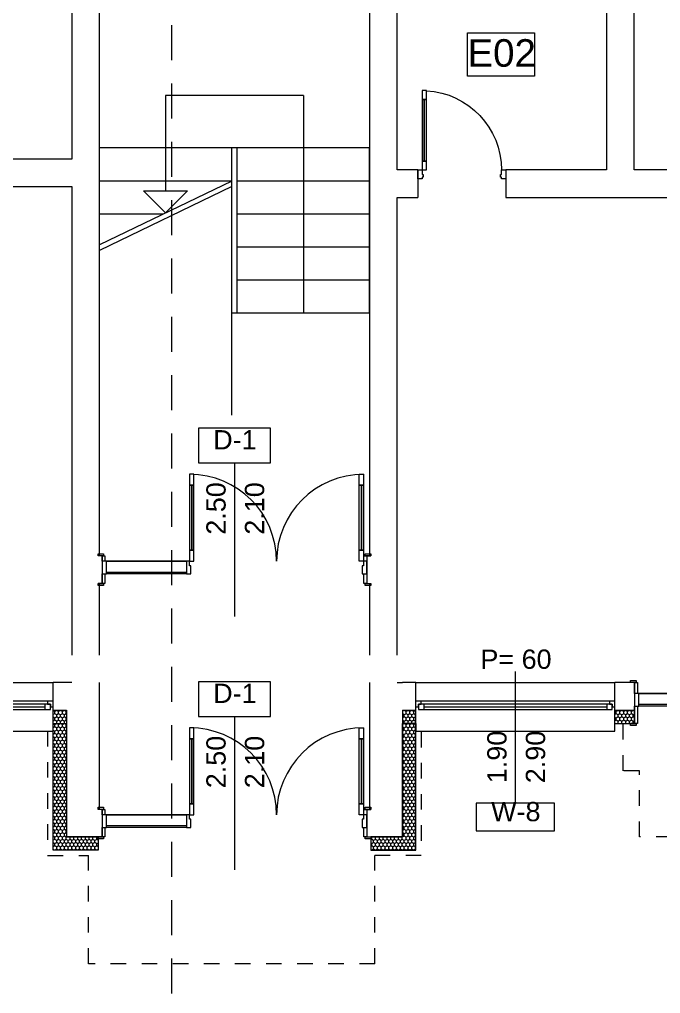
# Model space of a CAD drawing. Header units: feet. Extents: x 2791058 to 2855058, y -67651 to -26651.
# Drawn here: x 2827241 to 2833057, y -58244 to -49407 of the extents above; entities that cross this region are included whole.
import ezdxf
from ezdxf.enums import TextEntityAlignment as Align

# ---------------------------------------------------------------- set-up
doc = ezdxf.new("R2010")
doc.units = ezdxf.units.FT
doc.header["$MEASUREMENT"] = 0
doc.linetypes.add('Dashed', pattern=[282.222223, 141.111112, -141.111112])
doc.linetypes.add('Long Dashed', pattern=[529.166651, 317.499995, -211.666656])
doc.layers.add('0_muret e jashtme', color=7, linetype='Continuous')
doc.layers.add('Shell - Roof', color=7, linetype='Continuous')
for name, color, linetype, lineweight in [('0_muret e jashtme_Pen_No__1', 7, 'Continuous', 0), ('ARCHICAD Door Markers_Pen_No__60', 230, 'Continuous', 0), ('ARCHICAD Doors_Pen_No__1', 7, 'Continuous', 0), ('ARCHICAD Doors_Pen_No__60', 230, 'Continuous', 0), ('ARCHICAD Window Markers_Pen_No__20', 1, 'Continuous', 0), ('ARCHICAD Windows_Pen_No__20', 1, 'Continuous', 0), ('Shell - Roof_Pen_No__1', 7, 'Continuous', 0), ('Shell - Roof_Pen_No__20', 1, 'Continuous', 0), ('Shell - Roof_Pen_No__21', 7, 'Continuous', 0), ('Text blocks_Pen_No__2', 8, 'Continuous', 0)]:
    doc.layers.add(name, color=color, linetype=linetype, lineweight=lineweight)
doc.layers.add('0_muret e jashtme_Pen_No__14', color=7, linetype='Continuous', lineweight=0, true_color=0xbd8b17)
doc.layers.add('Shell - Roof_Pen_No__102', color=7, linetype='Continuous', lineweight=0, true_color=0xcccccc)
doc.styles.add('GENERATED_STYLE_1', font='arial.ttf')
pattern_1 = [(90, (2247653.822, -76674.967), (-34.6410162, 0), [20, -40]), (90, (2247636.502, -76644.967), (-34.6410162, 0), [20, -40]), (150, (2247653.822, -76654.967), (17.320508, 30), [20, -40]), (150, (2247619.18, -76654.967), (17.320508, 30), [20, -40]), (210, (2247653.822, -76674.967), (-17.320508, 30), [20, -40]), (210, (2247619.18, -76674.967), (-17.320508, 30), [20, -40])]

# ---------------------------------------------------------------- blocks, each defined once
blk = doc.blocks.new('Storefront 22_5')
at = {"layer": 'ARCHICAD Doors_Pen_No__1', "color": 7, "linetype": 'Continuous', "lineweight": 0}
for p, q in [((320, 640), (320, 720)), ((320, 720), (360, 720)), ((360, 720), (360, 640)), ((320, 640), (340, 640)), ((320, 80), (320, 640)), ((360, 640), (320, 640)), ((340, 640), (360, 640)), ((340, 80), (340, 640)), ((340, 640), (340, 80)), ((340, 640), (340, 80)), ((360, 640), (360, 80)), ((-400, 0), (-400, -80)), ((-360, 0), (-400, 0)), ((-400, 0), (-400, -80)), ((-400, 0), (-400, -80)), ((-360, -40), (-360, 0)), ((340, 80), (320, 80)), ((320, 0), (320, 80)), ((320, 80), (360, 80)), ((360, 0), (320, 0)), ((360, 80), (340, 80)), ((360, 80), (360, 0)), ((360, 0), (360, -40)), ((400, 0), (360, 0)), ((400, -80), (400, 0)), ((400, 0), (400, -80)), ((400, 0), (400, -80)), ((-400, -80), (-360, -80)), ((-400, -80), (-400, -250)), ((-350, -40), (-360, -40)), ((-360, -80), (-360, -65.4)), ((-360, -65.4), (-350, -65.4)), ((-350, -65.4), (-350, -40)), ((360, -40), (350, -40)), ((350, -40), (350, -65.4)), ((350, -65.4), (360, -65.4)), ((360, -65.4), (360, -80)), ((360, -80), (400, -80)), ((400, -80), (400, -250))]:
    blk.add_line(p, q, dxfattribs=at)
blk.add_arc((360, 0), 720, 93.18474, 180, dxfattribs=at)
blk = doc.blocks.new('Wall_10', base_point=(2830416.5, -50772.7))
at = {"layer": '0_muret e jashtme_Pen_No__1', "color": 7, "linetype": 'Continuous', "lineweight": 0}
for p, q in [((2830854, -50772.7), (2830854, -50852.7)), ((2831654, -50772.7), (2831654, -50852.7)), ((2830854, -50852.7), (2830854, -51022.7)), ((2831654, -50852.7), (2831654, -51022.7))]:
    blk.add_line(p, q, dxfattribs=at)
at = {"layer": '0_muret e jashtme_Pen_No__1', "color": 7, "linetype": 'Continuous', "lineweight": 0, "flags": 128}
for points in [[(2830854, -50772.7), (2830666.5, -50772.7)], [(2832566.5, -50772.7), (2831654, -50772.7)], [(2836666.5, -50772.7), (2832816.5, -50772.7)], [(2830666.5, -51022.7), (2830854, -51022.7)], [(2831654, -51022.7), (2836666.5, -51022.7)]]:
    blk.add_lwpolyline(points, dxfattribs=at)
at = {"layer": 'ARCHICAD Doors_Pen_No__1', "color": 7, "linetype": 'Continuous', "lineweight": 0, "xscale": -1, "zscale": 1000}
blk.add_blockref('Storefront 22_5', (2831254, -50772.7), dxfattribs=at)
blk = doc.blocks.new('Storefront 22_6')
at = {"layer": 'ARCHICAD Doors_Pen_No__1', "color": 7, "linetype": 'Continuous', "lineweight": 0}
for p, q in [((270, 540), (270, 620)), ((270, 620), (310, 620)), ((310, 620), (310, 540)), ((270, 540), (290, 540)), ((270, 80), (270, 540)), ((310, 540), (270, 540)), ((290, 540), (310, 540)), ((290, 80), (290, 540)), ((290, 540), (290, 80)), ((290, 540), (290, 80)), ((310, 540), (310, 80)), ((-350, 0), (-350, -80)), ((-310, 0), (-350, 0)), ((-350, 0), (-350, -80)), ((-350, 0), (-350, -80)), ((-310, -40), (-310, 0)), ((290, 80), (270, 80)), ((270, 0), (270, 80)), ((270, 80), (310, 80)), ((310, 0), (270, 0)), ((310, 80), (290, 80)), ((310, 80), (310, 0)), ((310, 0), (310, -40)), ((350, 0), (310, 0)), ((350, -80), (350, 0)), ((350, 0), (350, -80)), ((350, 0), (350, -80)), ((-350, -80), (-310, -80)), ((-350, -80), (-350, -250)), ((-300, -40), (-310, -40)), ((-310, -80), (-310, -65.4)), ((-310, -65.4), (-300, -65.4)), ((-300, -65.4), (-300, -40)), ((310, -40), (300, -40)), ((300, -40), (300, -65.4)), ((300, -65.4), (310, -65.4)), ((310, -65.4), (310, -80)), ((310, -80), (350, -80)), ((350, -80), (350, -250))]:
    blk.add_line(p, q, dxfattribs=at)
blk.add_arc((310, 0), 620, 93.69907, 180, dxfattribs=at)
blk = doc.blocks.new('Wall_12', base_point=(2827966.5, -50673.1))
at = {"layer": '0_muret e jashtme_Pen_No__1', "color": 7, "linetype": 'Continuous', "lineweight": 0}
for p, q in [((2825729.8, -50673.1), (2825729.8, -50753.1)), ((2826429.8, -50673.1), (2826429.8, -50753.1)), ((2825729.8, -50753.1), (2825729.8, -50923.1)), ((2826429.8, -50753.1), (2826429.8, -50923.1))]:
    blk.add_line(p, q, dxfattribs=at)
at = {"layer": '0_muret e jashtme_Pen_No__1', "color": 7, "linetype": 'Continuous', "lineweight": 0, "flags": 128}
for points in [[(2825416.5, -50673.1), (2821666.5, -50673.1)], [(2825729.8, -50673.1), (2825666.5, -50673.1)], [(2827716.5, -50673.1), (2826429.8, -50673.1)], [(2821666.5, -50923.1), (2825729.8, -50923.1)], [(2826429.8, -50923.1), (2827716.5, -50923.1)]]:
    blk.add_lwpolyline(points, dxfattribs=at)
at = {"layer": 'ARCHICAD Doors_Pen_No__1', "color": 7, "linetype": 'Continuous', "lineweight": 0, "xscale": -1, "zscale": 1000}
blk.add_blockref('Storefront 22_6', (2826079.8, -50673.1), dxfattribs=at)
blk = doc.blocks.new('Wall_13', base_point=(2830416.5, -55172.7))
at = {"layer": '0_muret e jashtme_Pen_No__1', "color": 7, "linetype": 'Continuous', "lineweight": 0}
blk.add_line((2830716.5, -55422.7), (2830716.5, -55542.7), dxfattribs=at)
at = {"layer": '0_muret e jashtme_Pen_No__1', "color": 7, "linetype": 'Continuous', "lineweight": 0, "flags": 128}
for points in [[(2830416.5, -55172.7), (2830416.5, -56322.7)], [(2830666.5, -55172.7), (2830716.5, -55172.7)], [(2830716.5, -56322.7), (2830716.5, -55542.7)]]:
    blk.add_lwpolyline(points, dxfattribs=at)
blk = doc.blocks.new('Wall_14', base_point=(2827966.5, -55172.7))
at = {"layer": '0_muret e jashtme_Pen_No__1', "color": 7, "linetype": 'Continuous', "lineweight": 0}
blk.add_line((2827666.5, -55422.7), (2827666.5, -55542.7), dxfattribs=at)
at = {"layer": '0_muret e jashtme_Pen_No__1', "color": 7, "linetype": 'Continuous', "lineweight": 0, "flags": 128}
for points in [[(2827716.5, -55172.7), (2827666.5, -55172.7)], [(2827966.5, -56322.7), (2827966.5, -55172.7)], [(2827666.5, -55542.7), (2827666.5, -56572.7)], [(2827666.5, -56572.7), (2827966.5, -56572.7)]]:
    blk.add_lwpolyline(points, dxfattribs=at)
blk = doc.blocks.new('Double Door with Sidelight 22')
at = {"layer": 'ARCHICAD Doors_Pen_No__60', "color": 230, "linetype": 'Continuous', "lineweight": 0}
for p, q in [((-407.9, 790), (-407.9, 690)), ((-367.9, 790), (-407.9, 790)), ((-367.9, 690), (-367.9, 790)), ((1132, 690), (1132, 790)), ((1132, 790), (1172, 790)), ((1172, 790), (1172, 690)), ((-407.9, 690), (-407.9, 100)), ((-387.9, 690), (-407.9, 690)), ((-407.9, 690), (-367.9, 690)), ((-387.9, 100), (-387.9, 690)), ((-387.9, 690), (-387.9, 100)), ((-367.9, 690), (-387.9, 690)), ((-387.9, 690), (-387.9, 100)), ((-367.9, 100), (-367.9, 690)), ((1132, 690), (1152, 690)), ((1132, 100), (1132, 690)), ((1172, 690), (1132, 690)), ((1152, 690), (1172, 690)), ((1152, 100), (1152, 690)), ((1152, 690), (1152, 100)), ((1152, 690), (1152, 100)), ((1172, 690), (1172, 100)), ((-407.9, 100), (-387.9, 100)), ((-367.9, 100), (-407.9, 100)), ((-407.9, 100), (-407.9, 0)), ((-387.9, 100), (-367.9, 100)), ((-367.9, 0), (-367.9, 100)), ((1152, 100), (1132, 100)), ((1132, 0), (1132, 100)), ((1132, 100), (1172, 100)), ((1172, 100), (1152, 100)), ((1172, 100), (1172, 0)), ((-1237, 50), (-1237, 69)), ((-1237, 69), (-1187, 69)), ((-1187, 50), (-1237, 50)), ((-1200, 50), (-1237, 50)), ((-1200, 50), (-1237, 50)), ((-1200, 0), (-1200, 50)), ((-1200, 50), (-1175, 50)), ((-1200, 50), (-1200, 0)), ((-1200, 50), (-1200, 0)), ((-1200, 50), (-1200, 0)), ((-1175, 0), (-1200, 0)), ((-1160, 0), (-1200, 0)), ((-1200, 0), (-1200, -115)), ((-1200, 0), (-1200, -115)), ((-1200, 0), (-1200, -115)), ((-1187, 69), (-1187, 50)), ((-1175, 50), (-1175, 0)), ((-1160, 0), (-435.9, 0)), ((-1160, -115), (-1160, 0)), ((-1160, -115), (-1160, 0)), ((-435.9, 0), (-1160, 0)), ((-435.9, 0), (-435.9, -115)), ((-407.9, 0), (-435.9, 0)), ((-435.9, 0), (-435.9, -115)), ((-407.9, -40), (-407.9, 0)), ((-407.9, 0), (-367.9, 0)), ((1172, 0), (1132, 0)), ((1200, 0), (1172, 0)), ((1172, 0), (1172, -40)), ((1175, 0), (1175, 50)), ((1175, 50), (1200, 50)), ((1200, 0), (1175, 0)), ((1187, 69), (1237, 69)), ((1187, 50), (1187, 69)), ((1237, 50), (1187, 50)), ((1200, 50), (1200, 0)), ((1200, 50), (1200, 0)), ((1200, 50), (1200, 0)), ((1200, 50), (1200, 0)), ((1200, 50), (1237, 50)), ((1200, 50), (1237, 50)), ((1200, -115), (1200, 0)), ((1200, 0), (1200, -115)), ((1200, 0), (1200, -115)), ((1237, 69), (1237, 50)), ((-395.9, -40), (-407.9, -40)), ((-395.9, -115), (-395.9, -40)), ((1172, -40), (1160, -40)), ((1160, -40), (1160, -115)), ((-1200, -200), (-1200, -115)), ((-1200, -115), (-1175, -115)), ((-1200, -115), (-1160, -115)), ((-1200, -115), (-1200, -200)), ((-1200, -115), (-1200, -200)), ((-1175, -115), (-1175, -200)), ((-1160, -97), (-435.9, -97)), ((-435.9, -115), (-1160, -115)), ((-435.9, -115), (-395.9, -115)), ((1160, -115), (1200, -115)), ((1175, -200), (1175, -115)), ((1175, -115), (1200, -115)), ((1200, -115), (1200, -200)), ((1200, -115), (1200, -200)), ((1200, -115), (1200, -200)), ((-1237, -219), (-1237, -200)), ((-1237, -200), (-1187, -200)), ((-1200, -200), (-1237, -200)), ((-1200, -200), (-1237, -200)), ((-1187, -219), (-1237, -219)), ((-1175, -200), (-1200, -200)), ((-1187, -200), (-1187, -219)), ((1200, -200), (1175, -200)), ((1187, -200), (1237, -200)), ((1187, -219), (1187, -200)), ((1237, -219), (1187, -219)), ((1200, -200), (1237, -200)), ((1200, -200), (1237, -200)), ((1237, -200), (1237, -219))]:
    blk.add_line(p, q, dxfattribs=at)
for centre, start, end in [((-407.9, 0), 0, 90), ((1172, 0), 90, 180)]:
    blk.add_arc(centre, 790, start, end, dxfattribs=at)
blk = doc.blocks.new('D Marker 22_2')
at = {"layer": 'ARCHICAD Door Markers_Pen_No__60', "color": 230, "linetype": 'Continuous', "lineweight": 0}
for p, q in [((0, -1092.9), (0, 300)), ((-327.2, -1092.9), (-327.2, -1407.1)), ((327.2, -1092.9), (-327.2, -1092.9)), ((327.2, -1407.1), (327.2, -1092.9)), ((-327.2, -1407.1), (327.2, -1407.1))]:
    blk.add_line(p, q, dxfattribs=at)
at = {"layer": 'ARCHICAD Door Markers_Pen_No__60', "color": 230, "lineweight": 0, "style": 'GENERATED_STYLE_1'}
for tag, rotation, p in [('AC_MarkerText_3', 270, (-322.5, -327.3)), ('AC_MarkerText_2', 270, (27.5, -327.3)), ('AC_MarkerText_1', 180, (192.8, -1042.5))]:
    blk.add_attdef(tag, text='', height=175, rotation=rotation, dxfattribs=at).set_placement(p, align=Align.BOTTOM_LEFT)
blk = doc.blocks.new('Wall_16', base_point=(2830716.5, -56322.7))
at = {"layer": '0_muret e jashtme_Pen_No__1', "color": 7, "linetype": 'Continuous', "lineweight": 0}
for p, q in [((2827991.5, -56322.7), (2827954.5, -56322.7)), ((2827991.5, -56322.7), (2827991.5, -56372.7)), ((2827991.5, -56322.7), (2827991.5, -56372.7)), ((2827991.5, -56372.7), (2827991.5, -56487.7)), ((2830391.5, -56322.7), (2830428.5, -56322.7)), ((2830391.5, -56322.7), (2830391.5, -56372.7)), ((2830391.5, -56322.7), (2830391.5, -56372.7)), ((2830391.5, -56372.7), (2830391.5, -56487.7)), ((2827991.5, -56487.7), (2827991.5, -56572.7)), ((2830391.5, -56487.7), (2830391.5, -56572.7)), ((2827991.5, -56572.7), (2827954.5, -56572.7)), ((2830391.5, -56572.7), (2830428.5, -56572.7))]:
    blk.add_line(p, q, dxfattribs=at)
at = {"layer": '0_muret e jashtme_Pen_No__1', "color": 7, "linetype": 'Continuous', "lineweight": 0, "flags": 128}
for points in [[(2827991.5, -56322.7), (2827966.5, -56322.7)], [(2830416.5, -56322.7), (2830391.5, -56322.7)], [(2830716.5, -56572.7), (2830716.5, -56322.7)], [(2827966.5, -56572.7), (2827991.5, -56572.7)], [(2830391.5, -56572.7), (2830416.5, -56572.7)]]:
    blk.add_lwpolyline(points, dxfattribs=at)
at = {"layer": 'ARCHICAD Door Markers_Pen_No__60', "color": 230, "lineweight": 0}
ref = blk.add_blockref('D Marker 22_2', (2829191.5, -56572.7), dxfattribs=dict(at, rotation=180))
ref.add_attrib('AC_MarkerText_1', 'D-1', dxfattribs={"color": 230, "lineweight": 0, "height": 175, "rotation": 360, "style": 'GENERATED_STYLE_1'}).set_placement((2828998.7, -55410.2), align=Align.BOTTOM_LEFT)
ref.add_attrib('AC_MarkerText_2', '2.50', dxfattribs={"color": 230, "lineweight": 0, "height": 175, "rotation": 90, "style": 'GENERATED_STYLE_1'}).set_placement((2829164, -56131.2), align=Align.BOTTOM_LEFT)
ref.add_attrib('AC_MarkerText_3', '2.10', dxfattribs={"color": 230, "lineweight": 0, "height": 175, "rotation": 90, "style": 'GENERATED_STYLE_1'}).set_placement((2829514, -56131.2), align=Align.BOTTOM_LEFT)
at = {"layer": 'ARCHICAD Doors_Pen_No__60', "color": 230, "linetype": 'Continuous', "lineweight": 0, "zscale": 1000}
blk.add_blockref('Double Door with Sidelight 22', (2829191.5, -56372.7), dxfattribs=at)
blk = doc.blocks.new('D Marker 22')
at = {"layer": 'ARCHICAD Door Markers_Pen_No__60', "color": 230, "linetype": 'Continuous', "lineweight": 0}
for p, q in [((327.2, 1157.1), (-327.2, 1157.1)), ((-327.2, 1157.1), (-327.2, 842.9)), ((327.2, 842.9), (327.2, 1157.1)), ((-327.2, 842.9), (327.2, 842.9)), ((0, 842.9), (0, -550))]:
    blk.add_line(p, q, dxfattribs=at)
at = {"layer": 'ARCHICAD Door Markers_Pen_No__60', "color": 230, "lineweight": 0, "style": 'GENERATED_STYLE_1'}
for tag, p in [('AC_MarkerText_2', (-27.5, 191.5)), ('AC_MarkerText_3', (322.5, 191.5))]:
    blk.add_attdef(tag, text='', height=175, rotation=90, dxfattribs=at).set_placement(p, align=Align.BOTTOM_LEFT)
blk.add_attdef('AC_MarkerText_1', text='', height=175, dxfattribs=at).set_placement((-192.8, 912.5), align=Align.BOTTOM_LEFT)
blk = doc.blocks.new('Wall_17', base_point=(2827966.5, -54522.7))
at = {"layer": '0_muret e jashtme_Pen_No__1', "color": 7, "linetype": 'Continuous', "lineweight": 0}
for p, q in [((2827991.5, -54272.7), (2827954.5, -54272.7)), ((2827991.5, -54272.7), (2827991.5, -54322.7)), ((2827991.5, -54272.7), (2827991.5, -54322.7)), ((2827991.5, -54322.7), (2827991.5, -54437.7)), ((2830391.5, -54272.7), (2830428.5, -54272.7)), ((2830391.5, -54272.7), (2830391.5, -54322.7)), ((2830391.5, -54272.7), (2830391.5, -54322.7)), ((2830391.5, -54322.7), (2830391.5, -54437.7)), ((2827991.5, -54437.7), (2827991.5, -54522.7)), ((2830391.5, -54437.7), (2830391.5, -54522.7)), ((2827991.5, -54522.7), (2827954.5, -54522.7)), ((2830391.5, -54522.7), (2830428.5, -54522.7))]:
    blk.add_line(p, q, dxfattribs=at)
at = {"layer": '0_muret e jashtme_Pen_No__1', "color": 7, "linetype": 'Continuous', "lineweight": 0, "flags": 128}
for points in [[(2827991.5, -54272.7), (2827966.5, -54272.7)], [(2830416.5, -54272.7), (2830391.5, -54272.7)], [(2827966.5, -54522.7), (2827991.5, -54522.7)], [(2830391.5, -54522.7), (2830416.5, -54522.7)]]:
    blk.add_lwpolyline(points, dxfattribs=at)
at = {"layer": 'ARCHICAD Door Markers_Pen_No__60', "color": 230, "lineweight": 0}
blk.add_blockref('D Marker 22', (2829191.5, -54272.7), dxfattribs=at).add_auto_attribs({'AC_MarkerText_1': 'D-1', 'AC_MarkerText_2': '2.50', 'AC_MarkerText_3': '2.10'})
at = {"layer": 'ARCHICAD Doors_Pen_No__60', "color": 230, "linetype": 'Continuous', "lineweight": 0, "zscale": 1000}
blk.add_blockref('Double Door with Sidelight 22', (2829191.5, -54322.7), dxfattribs=at)
blk = doc.blocks.new('Wall_18', base_point=(2827966.5, -55172.7))
at = {"layer": '0_muret e jashtme_Pen_No__1', "color": 7, "linetype": 'Continuous', "lineweight": 0, "flags": 128}
for points in [[(2827716.5, -48972.7), (2827716.5, -50673.1)], [(2827966.5, -54272.7), (2827966.5, -48972.7)], [(2827716.5, -50923.1), (2827716.5, -55172.7)], [(2827966.5, -55172.7), (2827966.5, -54522.7)]]:
    blk.add_lwpolyline(points, dxfattribs=at)
blk = doc.blocks.new('Wall_19', base_point=(2830416.5, -55172.7))
at = {"layer": '0_muret e jashtme_Pen_No__1', "color": 7, "linetype": 'Continuous', "lineweight": 0, "flags": 128}
for points in [[(2830416.5, -48972.7), (2830416.5, -54272.7)], [(2830666.5, -50772.7), (2830666.5, -48972.7)], [(2830666.5, -55172.7), (2830666.5, -51022.7)], [(2830416.5, -54522.7), (2830416.5, -55172.7)]]:
    blk.add_lwpolyline(points, dxfattribs=at)
blk = doc.blocks.new('Wall_20', base_point=(2832816.5, -48972.7))
at = {"layer": '0_muret e jashtme_Pen_No__1', "color": 7, "linetype": 'Continuous', "lineweight": 0, "flags": 128}
for points in [[(2832566.5, -48972.7), (2832566.5, -50772.7)], [(2832616.5, -48972.7), (2832566.5, -48972.7)], [(2832816.5, -50772.7), (2832816.5, -48972.7)]]:
    blk.add_lwpolyline(points, dxfattribs=at)
blk = doc.blocks.new('Line_1', base_point=(2828566.5, -50096.6))
at = {"layer": 'Shell - Roof_Pen_No__1', "color": 7, "linetype": 'Continuous', "lineweight": 0}
for p, q in [((2828566.5, -50096.6), (2828566.5, -50962.7)), ((2828566.5, -51162.7), (2828366.5, -50962.7)), ((2828366.5, -50962.7), (2828766.5, -50962.7)), ((2828566.5, -51162.7), (2828766.5, -50962.7))]:
    blk.add_line(p, q, dxfattribs=at)
blk = doc.blocks.new('Window 22_6')
at = {"layer": 'ARCHICAD Windows_Pen_No__20', "color": 1, "linetype": 'Continuous', "lineweight": 0}
for p, q in [((-903.4, 150), (-903.4, 220)), ((-903.4, 220), (903.4, 220)), ((903.4, 220), (903.4, 150)), ((-903.4, 150), (-903.4, 30)), ((903.4, 150), (903.4, 30)), ((-903.4, 30), (-903.4, 0)), ((-903.4, 0), (-878.4, 0)), ((-903.4, 0), (-903.4, -50)), ((-903.4, 0), (-903.4, -50)), ((-878.4, 25), (-828.4, 25)), ((-878.4, -25), (-878.4, 25)), ((-878.4, 0), (-878.4, -25)), ((-828.4, 25), (828.4, 25)), ((-828.4, 25), (-828.4, -25)), ((-828.4, 25), (828.4, 25)), ((-828.4, 0), (828.4, 0)), ((828.4, -25), (828.4, 25)), ((828.4, 25), (878.4, 25)), ((878.4, 25), (878.4, -25)), ((878.4, -25), (878.4, 0)), ((878.4, 0), (903.4, 0)), ((903.4, 30), (903.4, 0)), ((903.4, 0), (903.4, -50)), ((903.4, 0), (903.4, -50)), ((-853.4, -50), (-903.4, -50)), ((-903.4, -50), (-903.4, -220)), ((-878.4, -25), (-853.4, -25)), ((-828.4, -25), (-878.4, -25)), ((-853.4, -25), (-853.4, -50)), ((853.4, -50), (-853.4, -50)), ((828.4, -25), (-828.4, -25)), ((878.4, -25), (828.4, -25)), ((853.4, -50), (853.4, -25)), ((853.4, -25), (878.4, -25)), ((903.4, -50), (853.4, -50)), ((903.4, -50), (903.4, -220)), ((-903.4, -220), (903.4, -220))]:
    blk.add_line(p, q, dxfattribs=at)
blk = doc.blocks.new('W Marker 22_4')
at = {"layer": 'ARCHICAD Window Markers_Pen_No__20', "color": 1, "linetype": 'Continuous', "lineweight": 0}
for p, q in [((0, -1095), (0, 100)), ((-354.4, -1095), (-354.4, -1345)), ((354.4, -1095), (-354.4, -1095)), ((354.4, -1345), (354.4, -1095)), ((-354.4, -1345), (354.4, -1345))]:
    blk.add_line(p, q, dxfattribs=at)
at = {"layer": 'ARCHICAD Window Markers_Pen_No__20', "color": 1, "lineweight": 0, "style": 'GENERATED_STYLE_1'}
for tag, p in [('AC_MarkerText_2', (-27.5, -912.9)), ('AC_MarkerText_3', (322.5, -912.9))]:
    blk.add_attdef(tag, text='', height=175, rotation=90, dxfattribs=at).set_placement(p, align=Align.BOTTOM_LEFT)
for tag, p in [('AC_MarkerText_4', (-316.8, 72.1)), ('AC_MarkerText_1', (-220, -1310.4))]:
    blk.add_attdef(tag, text='', height=175, dxfattribs=at).set_placement(p, align=Align.BOTTOM_LEFT)
blk = doc.blocks.new('Door with Sidelight on Side 2 22')
at = {"layer": 'ARCHICAD Doors_Pen_No__60', "color": 230, "linetype": 'Continuous', "lineweight": 0}
for p, q in [((1132, 784), (1132, 884)), ((1132, 884), (1172, 884)), ((1172, 884), (1172, 784)), ((1132, 784), (1152, 784)), ((1132, 100), (1132, 784)), ((1172, 784), (1132, 784)), ((1152, 784), (1172, 784)), ((1152, 100), (1152, 784)), ((1152, 784), (1152, 100)), ((1152, 784), (1152, 100)), ((1172, 784), (1172, 100)), ((-1237, 100), (-1237, 119)), ((-1237, 119), (-1187, 119)), ((-1187, 100), (-1237, 100)), ((-1200, 100), (-1237, 100)), ((-1200, 100), (-1237, 100)), ((-1200, 0), (-1200, 100)), ((-1200, 100), (-1175, 100)), ((-1200, 100), (-1200, 0)), ((-1200, 100), (-1200, 0)), ((-1200, 100), (-1200, 0)), ((-1187, 119), (-1187, 100)), ((-1175, 100), (-1175, 0)), ((1152, 100), (1132, 100)), ((1132, 0), (1132, 100)), ((1132, 100), (1172, 100)), ((1172, 100), (1152, 100)), ((1172, 100), (1172, 0)), ((1175, 0), (1175, 100)), ((1175, 100), (1200, 100)), ((1187, 119), (1237, 119)), ((1187, 100), (1187, 119)), ((1237, 100), (1187, 100)), ((1200, 100), (1200, 0)), ((1200, 100), (1200, 0)), ((1200, 100), (1200, 0)), ((1200, 100), (1200, 0)), ((1200, 100), (1237, 100)), ((1200, 100), (1237, 100)), ((1237, 119), (1237, 100)), ((-1175, 0), (-1200, 0)), ((-1160, 0), (-1200, 0)), ((-1200, 0), (-1200, -115)), ((-1200, 0), (-1200, -115)), ((-1200, 0), (-1200, -115)), ((-1160, 0), (260, 0)), ((-1160, -115), (-1160, 0)), ((-1160, -115), (-1160, 0)), ((260, 0), (-1160, 0)), ((260, 0), (260, -115)), ((288, 0), (260, 0)), ((260, 0), (260, -115)), ((288, -40), (288, 0)), ((1172, 0), (1132, 0)), ((1200, 0), (1172, 0)), ((1172, 0), (1172, -40)), ((1200, 0), (1175, 0)), ((1200, -115), (1200, 0)), ((1200, 0), (1200, -115)), ((1200, 0), (1200, -115)), ((300, -40), (288, -40)), ((300, -115), (300, -40)), ((1172, -40), (1160, -40)), ((1160, -40), (1160, -115)), ((-1200, -270), (-1200, -115)), ((-1200, -115), (-1175, -115)), ((-1200, -115), (-1160, -115)), ((-1200, -115), (-1200, -150)), ((-1200, -115), (-1200, -150)), ((-1200, -150), (-1200, -270)), ((-1200, -150), (-1200, -270)), ((-1175, -115), (-1175, -270)), ((-1160, -97), (260, -97)), ((260, -115), (-1160, -115)), ((260, -115), (300, -115)), ((1160, -115), (1200, -115)), ((1175, -270), (1175, -115)), ((1175, -115), (1200, -115)), ((1200, -115), (1200, -270)), ((1200, -115), (1200, -150)), ((1200, -115), (1200, -150)), ((1200, -150), (1200, -270)), ((1200, -150), (1200, -270)), ((-1237, -289), (-1237, -270)), ((-1237, -270), (-1187, -270)), ((-1200, -270), (-1237, -270)), ((-1200, -270), (-1237, -270)), ((-1187, -289), (-1237, -289)), ((-1175, -270), (-1200, -270)), ((-1187, -270), (-1187, -289)), ((1200, -270), (1175, -270)), ((1187, -270), (1237, -270)), ((1187, -289), (1187, -270)), ((1237, -289), (1187, -289)), ((1200, -270), (1237, -270)), ((1200, -270), (1237, -270)), ((1237, -270), (1237, -289))]:
    blk.add_line(p, q, dxfattribs=at)
blk.add_arc((1172, 0), 884, 90, 180, dxfattribs=at)
blk = doc.blocks.new('Window 22_8')
at = {"layer": 'ARCHICAD Windows_Pen_No__20', "color": 1, "linetype": 'Continuous', "lineweight": 0}
for p, q in [((-921.4, 150), (-921.4, 220)), ((-921.4, 220), (921.4, 220)), ((921.4, 220), (921.4, 150)), ((-921.4, 150), (-921.4, 30)), ((921.4, 150), (921.4, 30)), ((-921.4, 30), (-921.4, 0)), ((-921.4, 0), (-896.4, 0)), ((-921.4, 0), (-921.4, -50)), ((-921.4, 0), (-921.4, -50)), ((-896.4, 25), (-846.4, 25)), ((-896.4, -25), (-896.4, 25)), ((-896.4, 0), (-896.4, -25)), ((-846.4, 25), (846.4, 25)), ((-846.4, 25), (-846.4, -25)), ((-846.4, 25), (846.4, 25)), ((-846.4, 0), (846.4, 0)), ((846.4, -25), (846.4, 25)), ((846.4, 25), (896.4, 25)), ((896.4, 25), (896.4, -25)), ((896.4, -25), (896.4, 0)), ((896.4, 0), (921.4, 0)), ((921.4, 30), (921.4, 0)), ((921.4, 0), (921.4, -50)), ((921.4, 0), (921.4, -50)), ((-871.4, -50), (-921.4, -50)), ((-921.4, -50), (-921.4, -220)), ((-896.4, -25), (-871.4, -25)), ((-846.4, -25), (-896.4, -25)), ((-871.4, -25), (-871.4, -50)), ((871.4, -50), (-871.4, -50)), ((846.4, -25), (-846.4, -25)), ((896.4, -25), (846.4, -25)), ((871.4, -50), (871.4, -25)), ((871.4, -25), (896.4, -25)), ((921.4, -50), (871.4, -50)), ((921.4, -50), (921.4, -220)), ((-921.4, -220), (921.4, -220))]:
    blk.add_line(p, q, dxfattribs=at)

msp = doc.modelspace()

# ---------------------------------------------------------------- hatches: boundary and pattern name
at = {"layer": '0_muret e jashtme_Pen_No__14', "linetype": 'Continuous', "lineweight": 0, "true_color": 0xbd8b17}
h = msp.add_hatch(dxfattribs=at)
h.set_pattern_fill('STYROFOAM_SM_INSULATION', color=42, style=0, pattern_type=2)
h.set_pattern_definition(pattern_1)
h.paths.add_polyline_path([(2827546.457, -55672.699), (2827546.457, -55792.699), (2827666.457, -55792.699), (2827666.457, -55672.699)])
h = msp.add_hatch(dxfattribs=at)
h.set_pattern_fill('STYROFOAM_SM_INSULATION', color=42, style=0, pattern_type=2)
h.set_pattern_definition(pattern_1)
h.paths.add_polyline_path([(2830836.457, -55672.699), (2830716.457, -55672.699), (2830716.457, -55792.699), (2830836.457, -55792.699)])
h = msp.add_hatch(dxfattribs=at)
h.set_pattern_fill('STYROFOAM_SM_INSULATION', color=42, style=0, pattern_type=2)
h.set_pattern_definition(pattern_1)
h.paths.add_polyline_path([(2832643.264, -55792.699), (2832821.41, -55792.699), (2832821.41, -55672.699), (2832643.264, -55672.699)])
h = msp.add_hatch(dxfattribs=at)
h.set_pattern_fill('STYROFOAM_SM_INSULATION', color=42, style=0, pattern_type=2)
h.set_pattern_definition(pattern_1)
h.paths.add_polyline_path([(2827546.457, -55792.699), (2827666.457, -55792.699), (2827666.457, -56822.699), (2827954.457, -56822.699), (2827954.457, -56942.699), (2827546.457, -56942.699), (2827546.457, -55862.699)])
h = msp.add_hatch(dxfattribs=at)
h.set_pattern_fill('STYROFOAM_SM_INSULATION', color=42, style=0, pattern_type=2)
h.set_pattern_definition(pattern_1)
h.paths.add_polyline_path([(2830716.457, -56822.699), (2830428.457, -56822.699), (2830428.457, -56942.699), (2830836.457, -56942.699), (2830836.457, -55792.699), (2830775.102, -55792.699), (2830716.457, -55792.699)])

# ---------------------------------------------------------------- linework, layer by layer
at = {"layer": '0_muret e jashtme_Pen_No__1', "color": 7, "linetype": 'Continuous', "lineweight": 0}
for p, q in [((2827546.457, -55592.699), (2827546.457, -55422.699)), ((2830836.457, -55592.699), (2830836.457, -55422.699)), ((2832643.264, -55592.699), (2832643.264, -55422.699)), ((2832821.41, -55422.699), (2832784.41, -55422.699)), ((2832821.41, -55422.699), (2832821.41, -55522.699)), ((2832821.41, -55422.699), (2832821.41, -55522.699)), ((2832821.41, -55522.699), (2832821.41, -55637.699)), ((2827546.457, -55642.699), (2827546.457, -55592.699)), ((2827546.457, -55672.699), (2827546.457, -55642.699)), ((2830836.457, -55642.699), (2830836.457, -55592.699)), ((2830836.457, -55672.699), (2830836.457, -55642.699)), ((2832643.264, -55642.699), (2832643.264, -55592.699)), ((2832643.264, -55672.699), (2832643.264, -55642.699)), ((2832821.41, -55637.699), (2832821.41, -55672.699)), ((2827546.457, -55672.699), (2827666.457, -55672.699)), ((2827546.457, -55792.699), (2827546.457, -55672.699)), ((2827666.457, -55672.699), (2827666.457, -55792.699)), ((2830716.457, -55672.699), (2830716.457, -55792.699)), ((2830716.457, -55672.699), (2830836.457, -55672.699)), ((2830836.457, -55792.699), (2830836.457, -55672.699)), ((2832643.264, -55672.699), (2832821.41, -55672.699)), ((2832643.264, -55792.699), (2832643.264, -55672.699)), ((2832821.41, -55672.699), (2832821.41, -55792.699)), ((2832821.41, -55792.699), (2832784.41, -55792.699))]:
    msp.add_line(p, q, dxfattribs=at)
at = {"layer": '0_muret e jashtme_Pen_No__1', "color": 7, "linetype": 'Continuous', "lineweight": 0, "flags": 128}
for points in [[(2827666.457, -55422.699), (2827546.457, -55422.699)], [(2830836.457, -55422.699), (2830716.457, -55422.699)], [(2832821.41, -55422.699), (2832643.264, -55422.699)], [(2827546.457, -55792.699), (2827666.457, -55792.699)], [(2830716.457, -55792.699), (2830836.457, -55792.699)], [(2832643.264, -55792.699), (2832821.41, -55792.699)]]:
    msp.add_lwpolyline(points, dxfattribs=at)
for points in [[(2827546.457, -55792.699), (2827666.457, -55792.699), (2827666.457, -56822.699), (2827954.457, -56822.699), (2827954.457, -56942.699), (2827546.457, -56942.699), (2827546.457, -55862.699)], [(2830716.457, -56822.699), (2830428.457, -56822.699), (2830428.457, -56942.699), (2830836.457, -56942.699), (2830836.457, -55792.699), (2830775.102, -55792.699), (2830716.457, -55792.699)]]:
    msp.add_lwpolyline(points, close=True, dxfattribs=at)
at = {"layer": 'Shell - Roof_Pen_No__1', "color": 7, "linetype": 'Continuous', "lineweight": 0}
for p, q in [((2829816.457, -50096.635), (2828566.457, -50096.635)), ((2829816.457, -50096.635), (2829816.457, -52072.699)), ((2829166.457, -50872.699), (2827966.457, -51452.699)), ((2829166.457, -50922.699), (2827966.457, -51502.699))]:
    msp.add_line(p, q, dxfattribs=at)
at = {"layer": 'Shell - Roof_Pen_No__102', "color": 254, "linetype": 'Continuous', "lineweight": 0, "true_color": 0xcccccc}
msp.add_line((2829166.457, -52996.042), (2829166.457, -52072.699), dxfattribs=at)
at = {"layer": 'Shell - Roof_Pen_No__20', "color": 1, "linetype": 'Long Dashed', "lineweight": 0}
msp.add_line((2828620.973, -37816.597), (2828620.973, -59408.476), dxfattribs=at)
at = {"layer": 'Shell - Roof_Pen_No__21', "color": 7, "linetype": 'Continuous', "lineweight": 0}
for p, q in [((2830416.457, -50572.699), (2827966.457, -50572.699)), ((2827966.457, -52072.699), (2827966.457, -50572.699)), ((2829166.457, -52072.699), (2829166.457, -50572.699)), ((2829216.457, -52072.699), (2829216.457, -50572.699)), ((2830416.457, -52072.699), (2830416.457, -50572.699)), ((2829166.457, -50872.699), (2827966.457, -50872.699)), ((2830416.457, -50872.699), (2829216.457, -50872.699)), ((2828545.767, -51172.699), (2827966.457, -51172.699)), ((2830416.457, -51172.699), (2829216.457, -51172.699)), ((2830416.457, -51472.699), (2829216.457, -51472.699)), ((2830416.457, -51772.699), (2829216.457, -51772.699)), ((2830416.457, -52072.699), (2829166.457, -52072.699)), ((2827991.457, -56822.699), (2827666.457, -56822.699)), ((2830416.457, -56822.699), (2830716.457, -56822.699))]:
    msp.add_line(p, q, dxfattribs=at)
at = {"layer": 'Shell - Roof_Pen_No__21', "color": 7, "linetype": 'Dashed', "lineweight": 0}
for p, q in [((2832716.457, -56222.699), (2832716.457, -55792.699)), ((2827496.457, -55861.386), (2827496.457, -56992.699)), ((2830886.457, -55869.317), (2830886.457, -56992.699)), ((2832866.457, -56222.699), (2832716.457, -56222.699)), ((2832866.457, -56822.699), (2832866.457, -56222.699)), ((2835416.457, -56822.699), (2832866.457, -56822.699)), ((2827496.457, -56992.699), (2827866.457, -56992.699)), ((2827866.457, -57972.699), (2827866.457, -56992.699)), ((2830466.457, -57972.699), (2830466.457, -56992.699)), ((2830886.457, -56992.699), (2830466.457, -56992.699)), ((2830466.457, -57972.699), (2827866.457, -57972.699))]:
    msp.add_line(p, q, dxfattribs=at)
at = {"layer": 'Text blocks_Pen_No__2', "color": 8, "linetype": 'Continuous', "lineweight": 0, "flags": 128}
msp.add_lwpolyline([(2831305.15, -49528.976), (2831913.151, -49528.976), (2831913.151, -49921.833), (2831305.15, -49921.833)], close=True, dxfattribs=at)

# ---------------------------------------------------------------- block references
at = {"layer": '0_muret e jashtme', "color": 7, "lineweight": 0}
for name, p in [('Wall_18', (2827966.457, -55172.699)), ('Wall_19', (2830416.457, -55172.699)), ('Wall_20', (2832816.457, -48972.699)), ('Wall_12', (2827966.457, -50673.084)), ('Wall_10', (2830416.457, -50772.699)), ('Wall_17', (2827966.457, -54522.699)), ('Wall_14', (2827966.457, -55422.699)), ('Wall_16', (2830716.457, -56572.699)), ('Wall_13', (2830416.457, -55422.699))]:
    msp.add_blockref(name, p, dxfattribs=at)
at = {"layer": 'ARCHICAD Doors_Pen_No__60', "color": 230, "linetype": 'Continuous', "lineweight": 0, "zscale": 1000}
msp.add_blockref('Door with Sidelight on Side 2 22', (2834021.41, -55522.699), dxfattribs=at)
at = {"layer": 'ARCHICAD Window Markers_Pen_No__20', "color": 1, "lineweight": 0}
msp.add_blockref('W Marker 22_4', (2831739.861, -55422.699), dxfattribs=at).add_auto_attribs({'AC_MarkerText_1': 'W-8', 'AC_MarkerText_2': '1.90', 'AC_MarkerText_3': '2.90', 'AC_MarkerText_4': 'P= 60'})
at = {"layer": 'ARCHICAD Windows_Pen_No__20', "color": 1, "linetype": 'Continuous', "lineweight": 0, "xscale": -1, "zscale": 1000, "rotation": 180}
for name, p in [('Window 22_8', (2826625.073, -55642.699)), ('Window 22_6', (2831739.861, -55642.699))]:
    msp.add_blockref(name, p, dxfattribs=at)
at = {"layer": 'Shell - Roof', "color": 7, "linetype": 'Continuous', "lineweight": 0}
msp.add_blockref('Line_1', (2828566.457, -50096.635), dxfattribs=at)

# ---------------------------------------------------------------- texts
at = {"layer": 'Text blocks_Pen_No__2', "color": 8, "linetype": 'Continuous', "lineweight": 0, "insert": (2831305.15, -49586.118), "char_height": 250, "attachment_point": 1, "style": 'GENERATED_STYLE_1'}
msp.add_mtext('\\A1;{\\pql;\\fArial|b0|i0|c0|p34;E0\\fArial|b0|i0|c0|p34;2}', dxfattribs=at)

doc.saveas('drawing.dxf')
